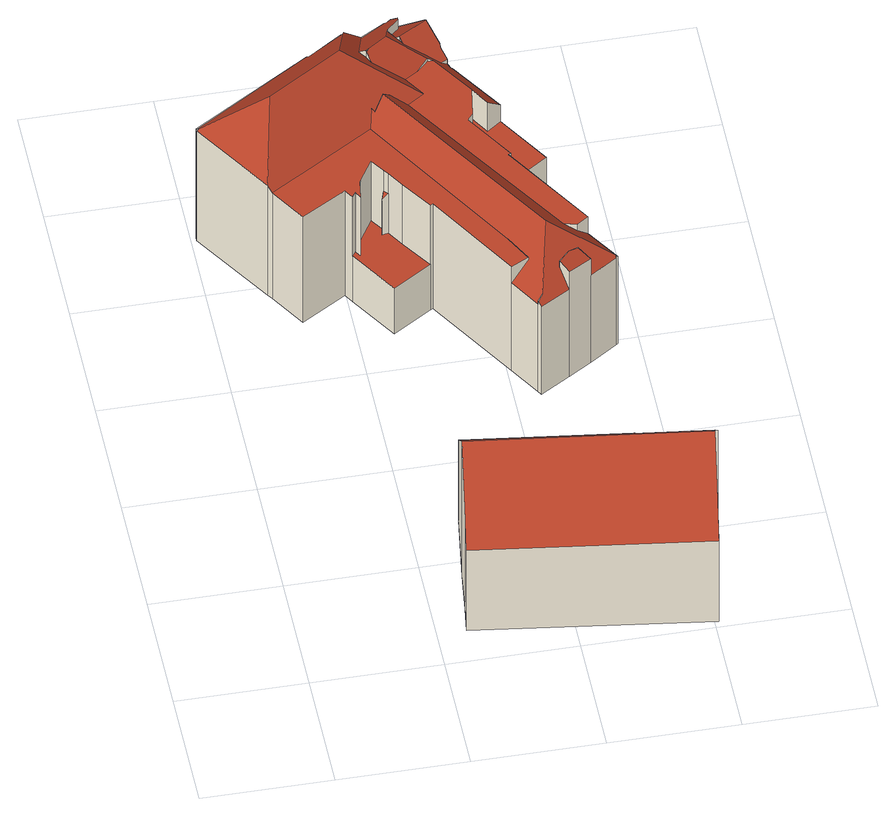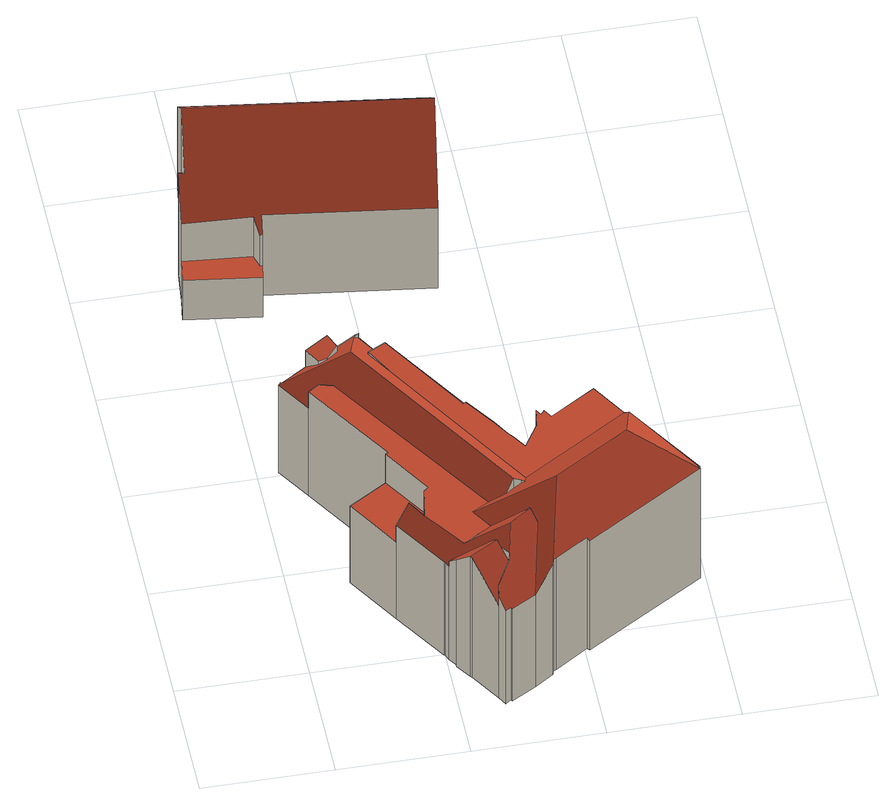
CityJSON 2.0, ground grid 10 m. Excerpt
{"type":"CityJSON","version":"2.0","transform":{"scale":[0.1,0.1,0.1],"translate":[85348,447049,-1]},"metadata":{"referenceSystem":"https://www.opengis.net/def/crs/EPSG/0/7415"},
"CityObjects":{
"building1":{"type":"Building","attributes":{"b3_bag_bag_overlap":0,"b3_dak_type":"slanted","b3_extrusie":0,"b3_h_dak_50p":11.15,"b3_h_dak_70p":12.32,"b3_h_dak_max":15.15,"b3_h_dak_min":4.23,"b3_h_maaiveld":0.164,"b3_is_glas_dak":false,"b3_kas_warenhuis":false,"b3_mutatie_AHN3_AHN4":false,"b3_mutatie_AHN4_AHN5":false,"b3_n_vlakken":8,"b3_rmse_lod12":2.4,"b3_rmse_lod13":1.92,"b3_rmse_lod22":0.172,"b3_succes":true,"b3_t_run":204,"b3_val3dity_lod12":"[]","b3_val3dity_lod13":"[]","b3_val3dity_lod22":"[]","b3_volume_lod12":2661.47,"b3_volume_lod13":2586.79,"b3_volume_lod22":2351.87,"geconstateerd":false,"oorspronkelijkbouwjaar":1940,"rf_force_lod11":false,"status":"Pand in gebruik","b3_opp_grond":219.59,"b3_opp_dak_plat":11.75,"b3_opp_dak_schuin":295.49,"b3_opp_scheidingsmuur":164.05,"b3_opp_buitenmuur":421.17,"b3_bouwlagen":3},"children":["building1-1"]},
"building1-1":{"type":"BuildingPart","parents":["building1"],"geometry":[{"type":"Solid","lod":"2.2","boundaries":[[[[0,1,2,3,4,5,6,7,8,9,10,11,12]],[[13,12,11,14]],[[15,0,12,13]],[[16,5,4,17]],[[18,7,6,19]],[[19,6,5,16]],[[20,3,2,21]],[[22,17,4,3,20]],[[23,9,8,24]],[[25,10,9,23]],[[26,18,27,28]],[[14,11,10,25]],[[24,8,7,18,26]],[[29,30,17,22]],[[28,27,30,29]],[[21,2,1,31]],[[31,1,0,15]],[[30,27,18,19,16,17]],[[25,31,15,13,14]],[[31,25,23,24,26,28,29,22,20,21]]]],"semantics":{"surfaces":[{"type":"GroundSurface"},{"type":"WallSurface","on_footprint_edge":true},{"type":"WallSurface","on_footprint_edge":false},{"type":"RoofSurface","b3_h_dak_50p":4.3,"b3_h_dak_70p":4.3,"b3_h_dak_max":8.08,"b3_h_dak_min":4.28,"b3_azimut":159.34,"b3_hellingshoek":0.394},{"type":"RoofSurface","b3_h_dak_50p":11.54,"b3_h_dak_70p":12.63,"b3_h_dak_max":14.34,"b3_h_dak_min":8.69,"b3_azimut":187.68,"b3_hellingshoek":44.92},{"type":"RoofSurface","b3_h_dak_50p":10.93,"b3_h_dak_70p":12.08,"b3_h_dak_max":14.34,"b3_h_dak_min":7.56,"b3_azimut":7.62,"b3_hellingshoek":44.76}],"values":[[0,1,1,1,1,1,1,1,1,1,2,1,1,2,2,1,1,3,4,5]]}}]},
"building2":{"type":"Building","attributes":{"b3_dak_type":"slanted","b3_extrusie":0,"b3_h_dak_50p":10.86,"b3_h_dak_70p":11.75,"b3_h_dak_max":16.23,"b3_h_dak_min":4.48,"b3_h_maaiveld":-0.177,"b3_is_glas_dak":false,"b3_kas_warenhuis":false,"b3_mutatie_AHN3_AHN4":false,"b3_mutatie_AHN4_AHN5":false,"b3_n_vlakken":26,"b3_rmse_lod12":2.13,"b3_rmse_lod13":1.28,"b3_rmse_lod22":0.318,"b3_succes":true,"b3_t_run":907,"b3_val3dity_lod12":"[]","b3_val3dity_lod13":"[]","b3_val3dity_lod22":"[]","b3_volume_lod12":4603.36,"b3_volume_lod13":4438.03,"b3_volume_lod22":4277.06,"geconstateerd":false,"oorspronkelijkbouwjaar":1920,"rf_force_lod11":false,"status":"Pand in gebruik","b3_opp_grond":385.2,"b3_opp_dak_plat":180.26,"b3_opp_dak_schuin":383.92,"b3_opp_scheidingsmuur":0,"b3_opp_buitenmuur":1049.02,"b3_bouwlagen":3},"children":["building2-1"]},
"building2-1":{"type":"BuildingPart","parents":["building2"],"geometry":[{"type":"Solid","lod":"2.2","boundaries":[[[[32,33,34,35,36,37,38,39,40,41,42,43,44,45,46,47,48,49,50,51,52,53,54,55,56,57,58,59,60,61,62,63,64,65,66,67,68,69,70,71]],[[72,41,40,73]],[[74,75,71,70,76]],[[77,78,79]],[[80,64,63,81,82]],[[83,84,85,86]],[[86,85,87]],[[88,89,90]],[[91,92,65,64,80]],[[84,32,71,75]],[[75,74,93]],[[94,95,96,97]],[[98,99,100]],[[101,66,65,92]],[[102,103,58,57,104]],[[105,56,55,106]],[[107,50,49,108]],[[73,40,39,109]],[[110,47,46,111]],[[112,113,95,94]],[[114,115,116]],[[113,112,116]],[[117,37,36,118,119]],[[119,118,120,121]],[[118,36,35,122]],[[108,49,48,123]],[[123,48,47,110]],[[124,44,43,125]],[[125,43,42,126]],[[115,114,127]],[[128,129,53,52,130]],[[130,52,51,131]],[[81,63,62,132]],[[104,57,56,105]],[[133,134,135]],[[121,120,136,137]],[[137,136,138,139]],[[140,141,142,143]],[[144,145,146]],[[145,144,92,91]],[[147,148,149]],[[150,68,67,147]],[[148,147,67,66,101]],[[122,35,34,151]],[[152,153,151,154]],[[109,39,38,155]],[[155,38,37,117]],[[156,157,158,159,160]],[[126,42,41,72]],[[161,54,53,129]],[[97,96,129,128]],[[162,163,164,165]],[[166,167,163,162]],[[82,81,167,166]],[[168,169,170,171]],[[132,62,61,170]],[[172,173,174]],[[171,170,61,60,175]],[[139,138,176,177]],[[165,164,169,168]],[[143,142,178,179]],[[179,178,69,68,150,180]],[[76,70,69,178]],[[177,176,157,156]],[[181,182,183,153,152]],[[180,150,184,185]],[[185,184,141,140]],[[186,45,44,124]],[[111,46,45,186]],[[131,51,50,107]],[[78,134,133]],[[78,77,187]],[[106,55,54,161]],[[103,102,188]],[[189,59,58,103]],[[175,60,59,189]],[[160,159,182,181]],[[190,191,183,182]],[[159,158,191,190]],[[173,172,192]],[[99,98,89,88]],[[154,151,34,33,193]],[[193,33,32,84,83]],[[73,194,126,72]],[[169,164,163,167,81,132,170]],[[99,88,90,195,87,85,84,75,93,196]],[[185,140,143,179,180]],[[149,196,93,74,76,178,142,141,184,150,147]],[[111,186,124,125,126,194,197,110]],[[78,133,135,198,112,94,97,128,130,131,107,108,79]],[[192,172,198,135,134,78,187,199]],[[161,129,96,95,113,116,115,106]],[[196,149,148,101,92,144,146,200,100,99]],[[188,102,104,105,106,115,127]],[[175,189,103,188,127,114,116,112,198,172,174,165,168,171]],[[191,158,157,176,138,136,120,118,122,151,153,183]],[[159,190,182]],[[201,202,199,187,77,79,108,123,110,197,203]],[[89,98,100,200,201,203,197,194,73,109,195,90]],[[202,201,200,146,145,91,80,82,166,162,165,174,173,192,199]],[[193,83,86,87,195,109,155,117,119,121,137,139,177,156,160,181,152,154]]]],"semantics":{"surfaces":[{"type":"GroundSurface"},{"type":"WallSurface","on_footprint_edge":true},{"type":"WallSurface","on_footprint_edge":false},{"type":"RoofSurface","b3_h_dak_50p":12.29,"b3_h_dak_70p":12.97,"b3_h_dak_max":14.8,"b3_h_dak_min":11.02,"b3_azimut":238.57,"b3_hellingshoek":44.41},{"type":"RoofSurface","b3_h_dak_50p":7.68,"b3_h_dak_70p":7.7,"b3_h_dak_max":10.71,"b3_h_dak_min":7.64,"b3_azimut":185.8,"b3_hellingshoek":0.907},{"type":"RoofSurface","b3_h_dak_50p":11.48,"b3_h_dak_70p":11.95,"b3_h_dak_max":12.72,"b3_h_dak_min":8.7,"b3_azimut":238.14,"b3_hellingshoek":44.31},{"type":"RoofSurface","b3_h_dak_50p":10.55,"b3_h_dak_70p":10.55,"b3_h_dak_max":10.57,"b3_h_dak_min":10.54,"b3_azimut":80.11,"b3_hellingshoek":0.461},{"type":"RoofSurface","b3_h_dak_50p":10.51,"b3_h_dak_70p":10.88,"b3_h_dak_max":12.6,"b3_h_dak_min":9,"b3_azimut":147.99,"b3_hellingshoek":44.6},{"type":"RoofSurface","b3_h_dak_50p":12.44,"b3_h_dak_70p":13.22,"b3_h_dak_max":15.11,"b3_h_dak_min":10.76,"b3_azimut":328.29,"b3_hellingshoek":44.46},{"type":"RoofSurface","b3_h_dak_50p":10.77,"b3_h_dak_70p":11.49,"b3_h_dak_max":13.36,"b3_h_dak_min":9.08,"b3_azimut":328.56,"b3_hellingshoek":44.36},{"type":"RoofSurface","b3_h_dak_50p":12.08,"b3_h_dak_70p":12.51,"b3_h_dak_max":13.36,"b3_h_dak_min":10.94,"b3_azimut":148.45,"b3_hellingshoek":45.02},{"type":"RoofSurface","b3_h_dak_50p":11.03,"b3_h_dak_70p":11.41,"b3_h_dak_max":12.42,"b3_h_dak_min":9.93,"b3_azimut":326.97,"b3_hellingshoek":44.1},{"type":"RoofSurface","b3_h_dak_50p":11.19,"b3_h_dak_70p":11.7,"b3_h_dak_max":12.72,"b3_h_dak_min":8.46,"b3_azimut":58.08,"b3_hellingshoek":43.99},{"type":"RoofSurface","b3_h_dak_50p":11.42,"b3_h_dak_70p":11.74,"b3_h_dak_max":12.42,"b3_h_dak_min":10.32,"b3_azimut":149.9,"b3_hellingshoek":44.71},{"type":"RoofSurface","b3_h_dak_50p":10.21,"b3_h_dak_70p":10.74,"b3_h_dak_max":12.58,"b3_h_dak_min":9.08,"b3_azimut":57.85,"b3_hellingshoek":44.22},{"type":"RoofSurface","b3_h_dak_50p":4.53,"b3_h_dak_70p":4.53,"b3_h_dak_max":10.64,"b3_h_dak_min":4.52,"b3_azimut":136.32,"b3_hellingshoek":0.123},{"type":"RoofSurface","b3_h_dak_50p":8.54,"b3_h_dak_70p":8.54,"b3_h_dak_max":8.57,"b3_h_dak_min":8.12,"b3_azimut":238.2,"b3_hellingshoek":43.9},{"type":"RoofSurface","b3_h_dak_50p":12.11,"b3_h_dak_70p":12.71,"b3_h_dak_max":14.46,"b3_h_dak_min":9.33,"b3_azimut":58.28,"b3_hellingshoek":44.19},{"type":"RoofSurface","b3_h_dak_50p":12.63,"b3_h_dak_70p":13.49,"b3_h_dak_max":15.11,"b3_h_dak_min":10.76,"b3_azimut":148.01,"b3_hellingshoek":43.67},{"type":"RoofSurface","b3_h_dak_50p":10.61,"b3_h_dak_70p":10.66,"b3_h_dak_max":11.1,"b3_h_dak_min":10.48,"b3_azimut":216.6,"b3_hellingshoek":1.48},{"type":"RoofSurface","b3_h_dak_50p":10.63,"b3_h_dak_70p":10.66,"b3_h_dak_max":10.97,"b3_h_dak_min":10.51,"b3_azimut":97.89,"b3_hellingshoek":0.625}],"values":[[0,1,1,2,1,2,2,2,1,1,2,2,2,1,1,1,1,1,1,2,2,2,1,2,1,1,1,1,1,2,1,1,1,1,2,2,2,2,2,2,2,1,1,1,2,1,1,2,1,1,2,2,2,2,2,1,2,1,2,2,2,1,1,2,2,2,2,1,1,1,2,2,1,2,1,1,2,2,2,2,2,1,1,3,4,5,6,7,8,9,10,11,12,13,14,15,16,17,18,19,20]]}}]}
},
"vertices":[
[124,49,12],[128,82,12],[136,138,12],[263,121,12],[264,131,12],[266,143,12],[324,135,12],[321,116,12],[318,90,12],[314,91,12],[310,58,12],[302,2,12],[121,27,12],[121,27,95],[302,2,95],[124,49,117],[266,143,53],[264,131,53],[321,116,53],[324,135,53],[263,121,95],[136,138,95],[264,131,85],[314,91,118],[318,90,118],[310,58,151],[321,116,92],[269,121,53],[269,121,94],[266,131,84],[266,131,53],[128,82,151],
[203,284,8],[159,356,8],[157,355,8],[127,336,8],[103,374,8],[99,381,8],[64,360,8],[47,388,8],[44,392,8],[4,456,8],[6,457,8],[4,458,8],[96,515,8],[98,513,8],[124,530,8],[126,531,8],[127,534,8],[142,544,8],[161,555,8],[162,554,8],[166,557,8],[170,550,8],[185,526,8],[186,525,8],[194,513,8],[194,511,8],[198,505,8],[200,500,8],[201,500,8],[228,457,8],[254,415,8],[224,396,8],[222,395,8],[267,323,8],[284,296,8],[282,295,8],[261,281,8],[243,270,8],[220,256,8],[218,259,8],[4,456,121],[44,392,121],[218,259,102],[218,259,98],[220,256,98],[136,494,134],[136,494,141],[132,501,133],[222,395,116],[224,396,86],[224,396,116],[203,284,115],[203,284,98],[217,291,113],[217,291,115],[206,312,115],[134,448,124],[134,448,121],[132,451,125],[267,323,115],[267,323,98],[222,264,103],[158,527,125],[158,527,116],[169,543,108],[169,543,117],[141,455,124],[141,455,134],[147,461,126],[284,296,98],[198,505,109],[198,505,104],[194,511,116],[194,513,118],[186,525,132],[161,555,103],[142,544,103],[47,388,117],[126,531,123],[124,530,123],[157,523,128],[157,523,119],[164,512,128],[164,512,132],[162,515,128],[99,381,116],[103,374,55],[103,374,116],[106,378,55],[106,378,116],[127,336,55],[127,534,121],[96,515,121],[4,458,121],[6,457,122],[166,508,128],[170,550,112],[170,550,103],[166,557,104],[162,554,104],[254,415,87],[137,494,142],[137,494,140],[138,495,141],[109,373,55],[109,373,116],[111,388,55],[111,388,116],[247,292,115],[247,292,114],[238,282,110],[238,282,116],[258,317,109],[258,317,115],[248,320,115],[282,295,98],[282,295,100],[282,296,100],[261,281,98],[157,355,55],[141,379,116],[141,379,55],[157,355,116],[64,360,117],[123,407,116],[123,407,55],[130,396,55],[130,396,95],[130,396,116],[185,526,131],[204,439,117],[204,439,87],[208,464,87],[208,464,117],[200,435,116],[200,435,87],[217,449,117],[217,449,87],[228,457,87],[228,457,104],[182,498,120],[182,498,117],[186,497,118],[201,500,104],[112,389,55],[112,389,116],[243,270,98],[243,270,116],[261,281,115],[133,392,116],[133,392,96],[133,392,55],[254,294,112],[254,294,115],[98,513,123],[139,488,134],[193,502,109],[200,500,104],[128,391,91],[128,391,55],[173,489,117],[159,356,116],[56,445,158],[129,439,116],[233,307,134],[114,481,158],[153,505,141],[163,483,117],[160,458,116],[173,466,117],[173,467,117],[171,467,118]
]}
